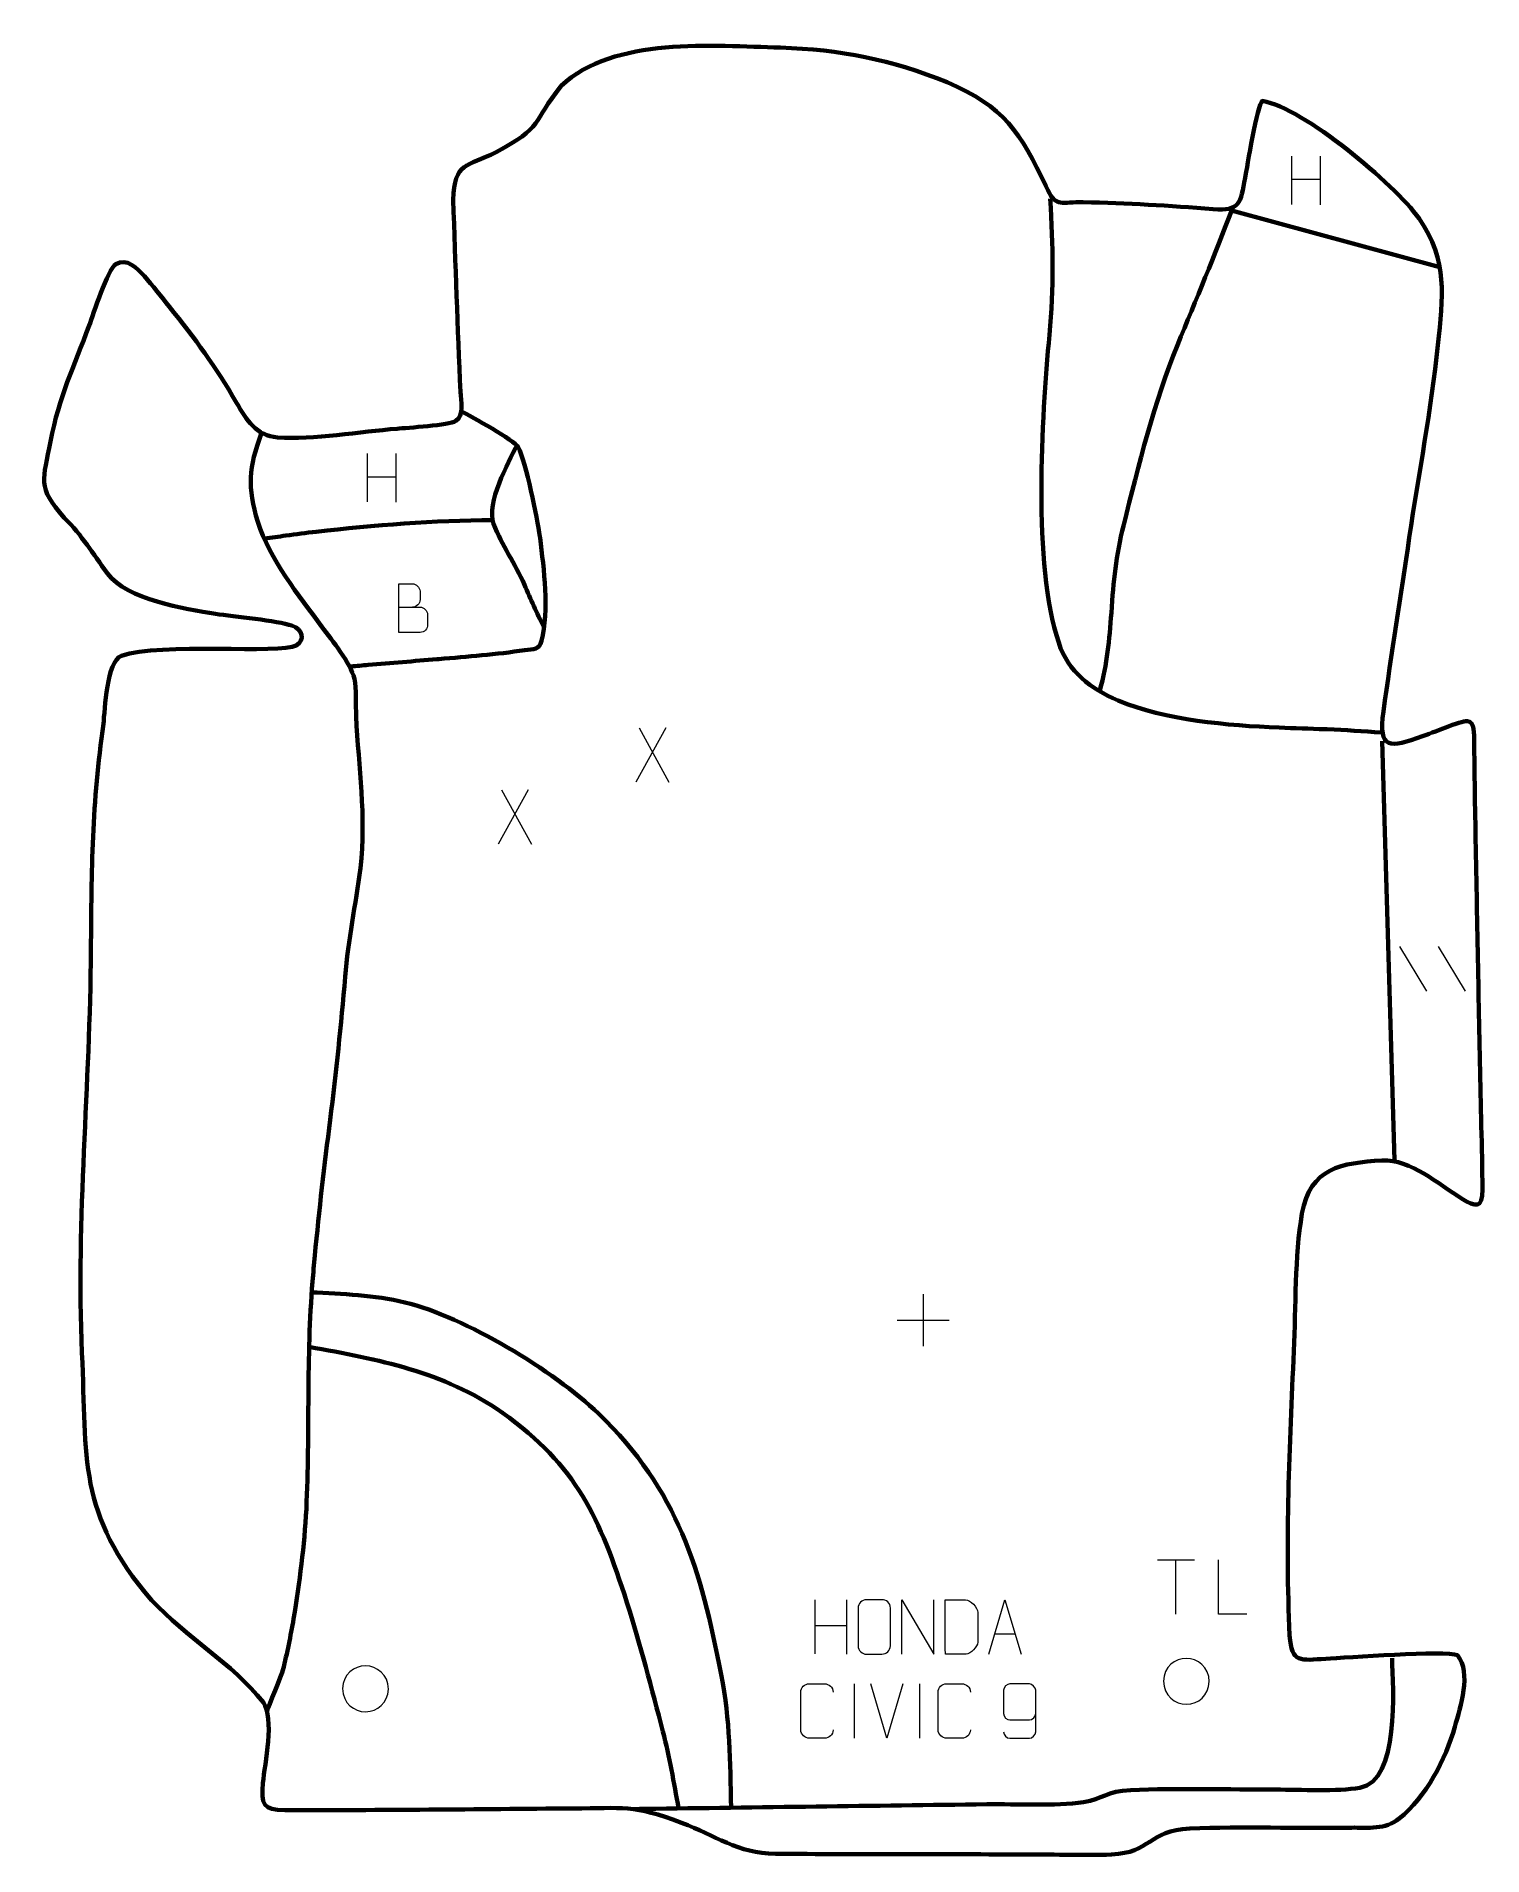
# Model space of a CAD drawing. Header units: millimetres. Extents: x -334 to 330, y -415 to 419.
import ezdxf

# ---------------------------------------------------------------- set-up
doc = ezdxf.new("R2010")
doc.units = ezdxf.units.MM
doc.header["$MEASUREMENT"] = 0
for name, color, linetype in [('layer 1', 7, 'Continuous'), ('layer 2', 7, 'Continuous'), ('layer 3', 7, 'Continuous')]:
    doc.layers.add(name, color=color, linetype=linetype)

msp = doc.modelspace()

# ---------------------------------------------------------------- linework, layer by layer
at = {"layer": 'layer 1', "color": 250, "lineweight": 9}
for points in [[(242.423, 364.4237), (242.423, 364.4237), (242.423, 342.231), (242.423, 342.231)], [(255.5387, 364.4237), (255.5387, 364.4237), (255.5387, 342.0734), (255.5387, 342.0734)], [(242.4405, 353.7813), (242.4405, 353.7813), (255.5387, 353.7813), (255.5387, 353.7813)], [(-181.7039, 227.8985), (-181.7039, 227.8985), (-181.7039, 205.7058), (-181.7039, 205.7058)], [(-168.5882, 227.8985), (-168.5882, 227.8985), (-168.5882, 205.5482), (-168.5882, 205.5482)], [(-181.6864, 217.2561), (-181.6864, 217.2561), (-168.5882, 217.2561), (-168.5882, 217.2561)], [(-44.7204, 102.0683), (-44.7204, 102.0683), (-58.461, 77.1725), (-58.461, 77.1725)], [(-57.0064, 102.0683), (-57.0064, 102.0683), (-43.2658, 77.1148), (-43.2658, 77.1148)], [(-107.8573, 73.6178), (-107.8573, 73.6178), (-121.5979, 48.722), (-121.5979, 48.722)], [(-120.1433, 73.6178), (-120.1433, 73.6178), (-106.4027, 48.6643), (-106.4027, 48.6643)], [(291.912, 1.7885), (291.912, 1.7885), (304.2763, -18.7558), (304.2763, -18.7558)], [(309.6419, 1.7885), (309.6419, 1.7885), (322.0062, -18.7558), (322.0062, -18.7558)], [(73.3577, -157.6462), (73.3577, -157.6462), (73.3577, -181.6241), (73.3577, -181.6241)], [(61.3688, -169.6352), (61.3688, -169.6352), (85.3467, -169.6352), (85.3467, -169.6352)], [(180.8238, -279.6169), (180.8238, -279.6169), (197.811, -279.6169), (197.811, -279.6169)], [(189.3176, -304.5469), (189.3176, -304.5469), (189.3176, -279.5934), (189.3176, -279.5934)], [(23.6051, -297.9041), (23.6051, -297.9041), (23.6051, -322.6816), (23.6051, -322.6816)], [(38.2484, -297.9041), (38.2484, -297.9041), (38.2484, -322.8576), (38.2484, -322.8576)], [(23.6051, -309.7864), (23.6051, -309.7864), (38.2484, -309.786), (38.2484, -309.786)], [(106.179, -313.6082), (106.179, -313.6082), (115.6747, -313.6082), (115.6747, -313.6082)], [(41.6394, -336.4571), (41.6394, -336.4571), (41.6394, -361.4312), (41.6394, -361.4312)], [(56.6393, -361.421), (56.6393, -361.421), (49.3175, -336.4674), (49.3175, -336.4674)], [(63.9612, -336.4674), (63.9612, -336.4674), (56.6394, -361.421), (56.6394, -361.421)], [(71.6394, -336.4571), (71.6394, -336.4571), (71.6394, -361.4312), (71.6394, -361.4312)]]:
    msp.add_open_spline(points, degree=3, dxfattribs=at)
for points, knots in [([(-167.3351, 157.4563), (-164.0761, 157.4567), (-160.8167, 157.4567), (-157.557, 157.4563), (-157.557, 157.4563), (-155.7877, 157.4408), (-154.0648, 155.8858), (-154.0648, 154.05), (-154.0648, 154.05), (-154.0651, 153.0392), (-154.0651, 150.3079), (-154.0648, 149.2968), (-154.0648, 149.2968), (-154.0489, 147.6327), (-155.4302, 145.8289), (-157.5096, 145.8441), (-157.5096, 145.8441), (-160.7696, 145.8444), (-164.0293, 145.8444), (-167.2886, 145.8441), (-167.2886, 145.8441), (-167.2886, 153.2945), (-167.2886, 160.7446), (-167.2886, 168.1944), (-167.2886, 168.1944), (-165.1625, 168.1944), (-163.0361, 168.1944), (-160.9096, 168.1944), (-160.9096, 168.1944), (-159.4041, 168.2102), (-157.5261, 166.499), (-157.5102, 164.7413), (-157.5102, 164.7413), (-157.5106, 162.8907), (-157.5106, 162.76), (-157.5102, 160.9091), (-157.5102, 160.9091), (-157.4948, 159.0585), (-159.1557, 157.4408), (-160.9561, 157.4563)], [0, 0, 0, 0, 0.09090909, 0.09090909, 0.09090909, 0.09090909, 0.18181818, 0.18181818, 0.18181818, 0.18181818, 0.27272727, 0.27272727, 0.27272727, 0.27272727, 0.36363636, 0.36363636, 0.36363636, 0.36363636, 0.45454545, 0.45454545, 0.45454545, 0.45454545, 0.54545455, 0.54545455, 0.54545455, 0.54545455, 0.63636364, 0.63636364, 0.63636364, 0.63636364, 0.72727273, 0.72727273, 0.72727273, 0.72727273, 0.81818182, 0.81818182, 0.81818182, 0.81818182, 1, 1, 1, 1]), ([(221.8134, -304.547), (221.8134, -304.547), (208.8643, -304.547), (208.8643, -304.547), (208.8643, -304.547), (208.8643, -304.547), (208.8643, -279.5934), (208.8643, -279.5934)], [0, 0, 0, 0, 0.33333333, 0.33333333, 0.33333333, 0.33333333, 1, 1, 1, 1]), ([(47.4072, -297.9044), (49.7329, -297.9044), (52.059, -297.9044), (54.3851, -297.9044), (54.3851, -297.9044), (56.3317, -297.8688), (58.3231, -299.3604), (58.3498, -301.798), (58.3498, -301.798), (58.3494, -307.5449), (58.3494, -313.2922), (58.3498, -319.0399), (58.3498, -319.0399), (58.21, -321.3633), (56.5328, -322.8429), (54.3851, -322.8537), (54.3851, -322.8537), (52.0532, -322.8533), (49.7213, -322.8533), (47.3898, -322.8537), (47.3898, -322.8537), (45.4648, -322.9591), (43.4927, -321.0746), (43.5039, -319.0573), (43.5039, -319.0573), (43.5042, -313.2872), (43.5042, -307.5175), (43.5039, -301.7482), (43.5039, -301.7482), (43.5081, -299.6101), (45.2548, -297.8909), (47.4072, -297.9044)], [0, 0, 0, 0, 0.11111111, 0.11111111, 0.11111111, 0.11111111, 0.22222222, 0.22222222, 0.22222222, 0.22222222, 0.33333333, 0.33333333, 0.33333333, 0.33333333, 0.44444444, 0.44444444, 0.44444444, 0.44444444, 0.55555556, 0.55555556, 0.55555556, 0.55555556, 0.66666667, 0.66666667, 0.66666667, 0.66666667, 0.77777778, 0.77777778, 0.77777778, 0.77777778, 1, 1, 1, 1]), ([(63.5994, -322.8576), (63.5994, -322.8576), (63.5994, -297.9041), (63.5994, -297.9041), (63.5994, -297.9041), (63.5994, -297.9041), (78.2542, -322.8576), (78.2542, -322.8576), (78.2542, -322.8576), (78.2542, -322.8576), (78.2542, -297.9041), (78.2542, -297.9041)], [0, 0, 0, 0, 0.25, 0.25, 0.25, 0.25, 0.5, 0.5, 0.5, 0.5, 1, 1, 1, 1]), ([(83.5345, -322.8295), (85.8663, -322.8291), (90.8165, -322.8531), (93.148, -322.8534), (93.148, -322.8534), (95.073, -322.9588), (98.3916, -319.4172), (98.3804, -317.3999), (98.3804, -317.3999), (98.38, -311.6298), (98.38, -309.4601), (98.3804, -303.6908), (98.3804, -303.6908), (98.3761, -301.5527), (95.0016, -297.8926), (92.8492, -297.9061), (92.8492, -297.9061), (90.5235, -297.9061), (85.7992, -297.9061), (83.4731, -297.9061), (83.4731, -297.9061), (83.4735, -303.653), (83.5348, -317.0822), (83.5345, -322.8295)], [0, 0, 0, 0, 0.14285714, 0.14285714, 0.14285714, 0.14285714, 0.28571429, 0.28571429, 0.28571429, 0.28571429, 0.42857143, 0.42857143, 0.42857143, 0.42857143, 0.57142857, 0.57142857, 0.57142857, 0.57142857, 0.71428571, 0.71428571, 0.71428571, 0.71428571, 1, 1, 1, 1]), ([(103.4564, -322.8576), (103.4564, -322.8576), (110.8274, -297.9041), (110.8274, -297.9041), (110.8274, -297.9041), (110.8274, -297.9041), (118.3973, -322.8576), (118.3973, -322.8576)], [0, 0, 0, 0, 0.33333333, 0.33333333, 0.33333333, 0.33333333, 1, 1, 1, 1]), ([(183.6277, -335.2559), (183.6984, -328.6155), (188.9724, -324.7695), (194.1277, -324.8665), (194.1277, -324.8665), (199.283, -324.7695), (204.557, -328.8329), (204.6277, -335.4733), (204.6277, -335.4733), (204.2575, -341.8026), (199.8156, -345.8333), (194.1277, -345.8627), (194.1277, -345.8627), (188.9724, -345.9597), (183.6984, -341.8963), (183.6277, -335.2559)], [0, 0, 0, 0, 0.2, 0.2, 0.2, 0.2, 0.4, 0.4, 0.4, 0.4, 0.6, 0.6, 0.6, 0.6, 1, 1, 1, 1]), ([(-193.0203, -338.6764), (-192.9496, -332.036), (-187.6756, -328.19), (-182.5203, -328.287), (-182.5203, -328.287), (-177.365, -328.19), (-172.091, -332.2534), (-172.0203, -338.8938), (-172.0203, -338.8938), (-172.3905, -345.2231), (-176.8324, -349.2538), (-182.5203, -349.2832), (-182.5203, -349.2832), (-187.6756, -349.3802), (-192.9496, -345.3168), (-193.0203, -338.6764)], [0, 0, 0, 0, 0.2, 0.2, 0.2, 0.2, 0.4, 0.4, 0.4, 0.4, 0.6, 0.6, 0.6, 0.6, 1, 1, 1, 1]), ([(32.0624, -357.6032), (31.9226, -359.9266), (30.2454, -361.4062), (28.0977, -361.417), (28.0977, -361.417), (25.7658, -361.4166), (23.4339, -361.4166), (21.1024, -361.417), (21.1024, -361.417), (19.1774, -361.5224), (17.2053, -359.6379), (17.2165, -357.6206), (17.2165, -357.6206), (17.2169, -351.8505), (17.2169, -346.0808), (17.2165, -340.3115), (17.2165, -340.3115), (17.2207, -338.1734), (18.9674, -336.4542), (21.1198, -336.4677), (21.1198, -336.4677), (23.4455, -336.4677), (25.7716, -336.4677), (28.0977, -336.4677), (28.0977, -336.4677), (30.0443, -336.4322), (32.0357, -337.9237), (32.0624, -340.3613)], [0, 0, 0, 0, 0.125, 0.125, 0.125, 0.125, 0.25, 0.25, 0.25, 0.25, 0.375, 0.375, 0.375, 0.375, 0.5, 0.5, 0.5, 0.5, 0.625, 0.625, 0.625, 0.625, 0.75, 0.75, 0.75, 0.75, 1, 1, 1, 1]), ([(95.0624, -357.6032), (94.9226, -359.9266), (93.2454, -361.4062), (91.0977, -361.417), (91.0977, -361.417), (88.7658, -361.4166), (86.4339, -361.4166), (84.1024, -361.417), (84.1024, -361.417), (82.1774, -361.5224), (80.2053, -359.6379), (80.2165, -357.6206), (80.2165, -357.6206), (80.2169, -351.8505), (80.2169, -346.0808), (80.2165, -340.3115), (80.2165, -340.3115), (80.2207, -338.1734), (81.9674, -336.4542), (84.1198, -336.4677), (84.1198, -336.4677), (86.4455, -336.4677), (88.7716, -336.4677), (91.0977, -336.4677), (91.0977, -336.4677), (93.0443, -336.4322), (95.0357, -337.9237), (95.0624, -340.3613)], [0, 0, 0, 0, 0.125, 0.125, 0.125, 0.125, 0.25, 0.25, 0.25, 0.25, 0.375, 0.375, 0.375, 0.375, 0.5, 0.5, 0.5, 0.5, 0.625, 0.625, 0.625, 0.625, 0.75, 0.75, 0.75, 0.75, 1, 1, 1, 1]), ([(110.2094, -358.4849), (110.2335, -359.8244), (111.5897, -361.4777), (113.1616, -361.4433), (113.1616, -361.4433), (116.1464, -361.443), (119.1316, -361.443), (122.117, -361.4433), (122.117, -361.4433), (123.3361, -361.4583), (125.0643, -360.0207), (125.0693, -358.4849), (125.0693, -358.4849), (125.069, -352.1245), (125.069, -345.7637), (125.0693, -339.4029), (125.0693, -339.4029), (125.0646, -338.24), (123.3361, -336.4689), (122.117, -336.4445), (122.117, -336.4445), (119.1316, -336.4448), (116.1464, -336.4448), (113.1616, -336.4445), (113.1616, -336.4445), (111.8835, -336.4883), (110.2138, -338.1028), (110.2094, -339.4029), (110.2094, -339.4029), (110.2094, -342.9863), (110.2094, -346.5693), (110.2094, -350.1521), (110.2094, -350.1521), (110.2479, -351.6303), (111.8306, -353.0632), (113.1616, -353.0611), (113.1616, -353.0611), (116.1464, -353.0614), (119.1316, -353.0614), (122.117, -353.0611), (122.117, -353.0611), (123.4465, -353.0661), (125.0895, -351.5589), (125.0478, -350.1303)], [0, 0, 0, 0, 0.08333333, 0.08333333, 0.08333333, 0.08333333, 0.16666667, 0.16666667, 0.16666667, 0.16666667, 0.25, 0.25, 0.25, 0.25, 0.33333333, 0.33333333, 0.33333333, 0.33333333, 0.41666667, 0.41666667, 0.41666667, 0.41666667, 0.5, 0.5, 0.5, 0.5, 0.58333333, 0.58333333, 0.58333333, 0.58333333, 0.66666667, 0.66666667, 0.66666667, 0.66666667, 0.75, 0.75, 0.75, 0.75, 0.83333333, 0.83333333, 0.83333333, 0.83333333, 1, 1, 1, 1])]:
    msp.add_open_spline(points, degree=3, knots=knots, dxfattribs=at)
at = {"layer": 'layer 2', "color": 142, "lineweight": 200}
for points, knots in [([(131.639, 344.8366), (132.9737, 322.4737), (133.3938, 304.7896), (131.3068, 282.3588), (131.3068, 282.3588), (127.7562, 244.0099), (123.6416, 177.0929), (135.5419, 141.1671), (135.5419, 141.1671), (140.0389, 127.5914), (150.1587, 120.0821), (162.7792, 114.6063), (162.7792, 114.6063), (184.4726, 105.5547), (213.257, 103.1623), (236.6391, 102.1994), (236.6391, 102.1994), (243.6874, 101.9092), (250.739, 101.7058), (257.7886, 101.4494), (257.7886, 101.4494), (257.7886, 101.4494), (258.7981, 101.4127), (258.7981, 101.4127), (258.7981, 101.4127), (267.0583, 101.1014), (275.2862, 100.5614), (283.5251, 99.9037)], [0, 0, 0, 0, 0.125, 0.125, 0.125, 0.125, 0.25, 0.25, 0.25, 0.25, 0.375, 0.375, 0.375, 0.375, 0.5, 0.5, 0.5, 0.5, 0.625, 0.625, 0.625, 0.625, 0.75, 0.75, 0.75, 0.75, 1, 1, 1, 1]), ([(215.0752, 340.079), (207.1182, 318.9164), (198.6621, 298.5578), (190.0567, 277.6876), (190.0567, 277.6876), (179.5189, 251.9639), (172.0748, 222.2908), (165.3847, 195.234), (165.3847, 195.234), (161.6869, 180.2786), (160.7678, 170.0448), (159.704, 154.8121), (159.704, 154.8121), (158.8312, 142.3141), (157.8461, 131.5123), (154.4013, 119.3565)], [0, 0, 0, 0, 0.2, 0.2, 0.2, 0.2, 0.4, 0.4, 0.4, 0.4, 0.6, 0.6, 0.6, 0.6, 1, 1, 1, 1]), ([(-138.5937, 247.3935), (-134.194, 244.8745), (-113.9811, 233.9869), (-112.4117, 230.8436), (-112.4117, 230.8436), (-108.9568, 223.9238), (-103.6508, 198.3441), (-102.5142, 189.8655), (-102.5142, 189.8655), (-102.5142, 189.8655), (-102.4349, 189.2741), (-102.4349, 189.2741), (-102.4349, 189.2741), (-100.5997, 174.7908), (-98.2992, 156.1791), (-101.6952, 141.9601), (-101.6952, 141.9601), (-102.7808, 137.6545), (-105.3575, 138.3849), (-109.4501, 137.7499), (-109.4501, 137.7499), (-122.5249, 135.7209), (-135.6694, 134.7761), (-148.8405, 133.6533), (-148.8405, 133.6533), (-148.8405, 133.6533), (-149.7849, 133.5724), (-149.7849, 133.5724), (-149.7849, 133.5724), (-160.2768, 132.6688), (-170.7865, 131.8873), (-181.272, 130.9646), (-181.272, 130.9646), (-183.9331, 130.7247), (-186.5941, 130.4847), (-189.2551, 130.2451)], [0, 0, 0, 0, 0.1, 0.1, 0.1, 0.1, 0.2, 0.2, 0.2, 0.2, 0.3, 0.3, 0.3, 0.3, 0.4, 0.4, 0.4, 0.4, 0.5, 0.5, 0.5, 0.5, 0.6, 0.6, 0.6, 0.6, 0.7, 0.7, 0.7, 0.7, 0.8, 0.8, 0.8, 0.8, 1, 1, 1, 1]), ([(-230.3604, 236.9537), (-236.0649, 221.6523), (-236.8902, 212.4116), (-231.9352, 196.58), (-231.9352, 196.58), (-226.6599, 179.7252), (-213.01, 162.6692), (-202.5296, 148.408), (-202.5296, 148.408), (-197.8736, 142.0724), (-189.3141, 131.9025), (-187.6523, 124.6451), (-187.6523, 124.6451), (-186.5961, 120.0323), (-187.0382, 112.4145), (-186.8372, 107.4257), (-186.8372, 107.4257), (-185.7061, 83.407), (-182.1016, 62.0902), (-184.8368, 37.7528), (-184.8368, 37.7528), (-187.1274, 20.7834), (-190.4088, 5.0235), (-191.8595, -12.2135), (-191.8595, -12.2135), (-193.7304, -34.4103), (-195.9671, -55.6369), (-198.7505, -77.7372), (-198.7505, -77.7372), (-201.3633, -98.4831), (-203.8221, -119.2227), (-205.782, -140.0422), (-205.782, -140.0422), (-206.1495, -144.0083), (-206.4992, -147.9749), (-206.8347, -151.9438), (-206.8347, -151.9438), (-209.716, -186.7665), (-208.0313, -221.3061), (-209.6778, -256.1964), (-209.6778, -256.1964), (-210.5737, -273.2567), (-212.7329, -289.808), (-215.5374, -306.6448), (-215.5374, -306.6448), (-216.8853, -314.5739), (-218.4652, -322.3475), (-220.4164, -330.1512), (-220.4164, -330.1512), (-220.8123, -331.7347), (-227.2918, -347.47), (-227.6965, -349.0513)], [0, 0, 0, 0, 0.07142857, 0.07142857, 0.07142857, 0.07142857, 0.14285714, 0.14285714, 0.14285714, 0.14285714, 0.21428571, 0.21428571, 0.21428571, 0.21428571, 0.28571429, 0.28571429, 0.28571429, 0.28571429, 0.35714286, 0.35714286, 0.35714286, 0.35714286, 0.42857143, 0.42857143, 0.42857143, 0.42857143, 0.5, 0.5, 0.5, 0.5, 0.57142857, 0.57142857, 0.57142857, 0.57142857, 0.64285714, 0.64285714, 0.64285714, 0.64285714, 0.71428571, 0.71428571, 0.71428571, 0.71428571, 0.78571429, 0.78571429, 0.78571429, 0.78571429, 0.85714286, 0.85714286, 0.85714286, 0.85714286, 1, 1, 1, 1]), ([(-112.8529, 232.1514), (-117.1866, 223.0988), (-127.2308, 205.5449), (-123.7411, 195.6306), (-123.7411, 195.6306), (-119.901, 186.0115), (-113.8967, 177.3489), (-109.5831, 167.6528), (-109.5831, 167.6528), (-106.6987, 161.1694), (-103.9846, 154.8212), (-100.7394, 148.4913)], [0, 0, 0, 0, 0.25, 0.25, 0.25, 0.25, 0.5, 0.5, 0.5, 0.5, 1, 1, 1, 1]), ([(-124.2243, 197.3058), (-150.7072, 197.349), (-178.8032, 195.0506), (-205.1362, 192.0448), (-205.1362, 192.0448), (-209.7785, 191.515), (-214.4024, 190.9306), (-219.0307, 190.2902), (-219.0307, 190.2902), (-222.3062, 189.8248), (-225.5789, 189.3626), (-228.8587, 188.9268)], [0, 0, 0, 0, 0.25, 0.25, 0.25, 0.25, 0.5, 0.5, 0.5, 0.5, 1, 1, 1, 1]), ([(-14.7403, -393.3224), (-15.2407, -371.7345), (-15.1657, -353.6341), (-19.3199, -332.1663), (-19.3199, -332.1663), (-28.7596, -283.6743), (-39.0003, -248.0382), (-75.594, -212.4619), (-75.594, -212.4619), (-96.16, -192.8315), (-136.7906, -168.2182), (-164.4407, -161.525), (-164.4407, -161.525), (-178.5364, -158.1129), (-193.0399, -157.5536), (-207.4682, -156.9101)], [0, 0, 0, 0, 0.2, 0.2, 0.2, 0.2, 0.4, 0.4, 0.4, 0.4, 0.6, 0.6, 0.6, 0.6, 1, 1, 1, 1]), ([(-208.5169, -181.8846), (-176.1575, -187.7924), (-147.3852, -193.0243), (-119.6128, -212.1004), (-119.6128, -212.1004), (-85.5952, -236.5616), (-75.0231, -260.3201), (-62.5925, -299.1609), (-62.5925, -299.1609), (-56.4489, -318.3572), (-51.1865, -338.8028), (-46.0691, -358.3466), (-46.0691, -358.3466), (-43.0112, -370.0255), (-41.0031, -381.7816), (-38.8918, -393.6503)], [0, 0, 0, 0, 0.2, 0.2, 0.2, 0.2, 0.4, 0.4, 0.4, 0.4, 0.6, 0.6, 0.6, 0.6, 1, 1, 1, 1]), ([(288.503, -324.7625), (288.9241, -338.5893), (292.1792, -380.9533), (273.6532, -384.1949), (273.6532, -384.1949), (263.7686, -385.9245), (245.9754, -385.0167), (235.2454, -385.0161), (235.2454, -385.0161), (213.3496, -384.9999), (190.377, -384.2606), (168.6045, -385.2367), (168.6045, -385.2367), (157.5873, -385.7306), (155.6534, -389.3295), (146.9315, -390.7241), (146.9315, -390.7241), (133.8881, -392.6737), (116.3388, -391.5481), (102.6172, -391.7276), (102.6172, -391.7276), (50.3454, -392.4114), (-1.926, -393.1483), (-54.1974, -393.8581), (-54.1974, -393.8581), (-55.8619, -393.8807), (-57.5265, -393.9032), (-59.191, -393.9259)], [0, 0, 0, 0, 0.125, 0.125, 0.125, 0.125, 0.25, 0.25, 0.25, 0.25, 0.375, 0.375, 0.375, 0.375, 0.5, 0.5, 0.5, 0.5, 0.625, 0.625, 0.625, 0.625, 0.75, 0.75, 0.75, 0.75, 1, 1, 1, 1])]:
    msp.add_open_spline(points, degree=3, knots=knots, dxfattribs=at)
for points in [[(214.8148, 339.3837), (214.8148, 339.3837), (310.3674, 313.3831), (310.3674, 313.3831)], [(284.0076, 96.0284), (284.0076, 96.0284), (289.6519, -96.2627), (289.6519, -96.2627)]]:
    msp.add_open_spline(points, degree=3, dxfattribs=at)
at = {"layer": 'layer 3', "color": 242, "lineweight": 200}
msp.add_open_spline([(146.7647, 343.2295), (167.0122, 342.7619), (186.2414, 341.7228), (206.4184, 339.9713), (206.4184, 339.9713), (218.7908, 339.0944), (218.9028, 342.8795), (221.1251, 354.3514), (221.1251, 354.3514), (221.9776, 359.0969), (226.5927, 388.2724), (229.0473, 389.6719), (229.0473, 389.6719), (248.1322, 386.5174), (289.2407, 351.7508), (300.9336, 335.8058), (300.9336, 335.8058), (314.3388, 316.0419), (311.8342, 300.023), (309.5488, 277.596), (309.5488, 277.596), (306.567, 248.3348), (300.6905, 218.5938), (296.4242, 189.3638), (296.4242, 189.3638), (292.5356, 162.7987), (288.224, 136.1658), (284.5557, 109.5935), (284.5557, 109.5935), (282.0873, 91.7134), (287.5075, 93.0128), (302.5118, 98.1998), (302.5118, 98.1998), (306.4258, 99.5528), (320.0586, 105.3828), (322.9864, 105.2259), (322.9864, 105.2259), (326.6091, 105.0316), (326.0813, 98.7417), (326.1506, 95.9534), (326.1506, 95.9534), (326.4036, 85.764), (326.3951, 75.3917), (326.5897, 65.1571), (326.5897, 65.1571), (327.3289, 26.2921), (328.0678, -12.5729), (328.8068, -51.4378), (328.8068, -51.4378), (329.179, -70.8343), (329.8322, -90.4051), (329.9979, -109.7779), (329.9979, -109.7779), (330.0722, -118.4605), (327.0797, -117.7481), (320.3725, -113.8282), (320.3725, -113.8282), (309.5659, -107.1545), (297.2253, -95.8656), (283.8592, -96.3419), (283.8592, -96.3419), (265.3153, -97.5631), (250.9485, -99.7089), (247.1751, -120.7583), (247.1751, -120.7583), (243.7852, -140.7775), (244.4229, -163.3332), (243.4583, -183.8122), (243.4583, -183.8122), (241.4231, -227.2387), (239.4682, -270.8385), (241.5212, -314.3008), (241.5212, -314.3008), (242.3507, -327.3182), (246.4348, -325.5819), (258.1124, -324.9965), (258.1124, -324.9965), (267.1759, -324.5087), (313.3099, -321.0543), (318.5972, -323.3666), (318.5972, -323.3666), (325.0206, -331.6925), (319.9096, -346.979), (317.3418, -356.1844), (317.3418, -356.1844), (313.1678, -371.1487), (304.0516, -388.4327), (291.8283, -398.3158), (291.8283, -398.3158), (285.386, -403.5249), (277.567, -402.3657), (269.8296, -402.4793), (269.8296, -402.4793), (245.2106, -402.7982), (220.2639, -401.9584), (195.7183, -402.8599), (195.7183, -402.8599), (176.5462, -403.8937), (177.8952, -414.0238), (159.7474, -414.7802), (159.7474, -414.7802), (147.4149, -415.2942), (134.0339, -414.7481), (121.5547, -414.7289), (121.5547, -414.7289), (82.9492, -414.6652), (44.2217, -414.7279), (5.6288, -414.4601), (5.6288, -414.4601), (-11.8254, -414.3389), (-21.9467, -406.051), (-37.499, -400.186), (-37.499, -400.186), (-59.7446, -391.8602), (-64.234, -393.5339), (-87.3718, -393.6717), (-87.3718, -393.6717), (-131.335, -393.934), (-175.5733, -394.5986), (-219.5075, -394.3691), (-219.5075, -394.3691), (-229.5555, -394.3167), (-230.4648, -391.8098), (-229.6142, -381.9526), (-229.6142, -381.9526), (-228.7036, -373.1048), (-224.2282, -352.2161), (-229.4008, -345.0601), (-229.4008, -345.0601), (-244.0573, -326.7854), (-264.5411, -315.2542), (-280.7752, -298.0657), (-280.7752, -298.0657), (-314.8504, -258.1382), (-310.4144, -233.3868), (-312.6402, -184.651), (-312.6402, -184.651), (-315.3811, -123.2939), (-308.8835, -61.2281), (-308.5062, 0.346), (-308.5062, 0.346), (-308.3442, 36.1812), (-307.9054, 68.2478), (-302.8002, 103.9172), (-302.8002, 103.9172), (-302.1054, 110.525), (-301.2843, 132.5048), (-294.5644, 135.1506), (-294.5644, 135.1506), (-276.9881, 141.3218), (-221.1961, 135.8717), (-214.4124, 139.8387), (-214.4124, 139.8387), (-210.0458, 142.3923), (-211.4518, 147.2802), (-216.3025, 148.9882), (-216.3025, 148.9882), (-222.9634, 151.3336), (-243.0273, 153.1047), (-251.3084, 154.3933), (-251.3084, 154.3933), (-265.6086, 156.6724), (-291.9321, 160.8726), (-300.9845, 172.9429), (-300.9845, 172.9429), (-307.8302, 182.3296), (-312.3617, 190.0601), (-320.7648, 198.4872), (-320.7648, 198.4872), (-333.5496, 212.5201), (-330.341, 216.0154), (-327.0962, 233.5217), (-327.0962, 233.5217), (-323.0248, 253.9802), (-316.4539, 267.5763), (-309.3533, 286.6063), (-309.3533, 286.6063), (-307.3456, 291.9867), (-300.9371, 312.1354), (-297.1659, 314.8417), (-297.1659, 314.8417), (-292.0344, 317.8555), (-287.2253, 312.899), (-283.9381, 309.2405), (-283.9381, 309.2405), (-280.307, 305.199), (-276.0792, 299.7502), (-272.6278, 295.4309), (-272.6278, 295.4309), (-260.6169, 280.4469), (-251.3537, 267.9251), (-241.7024, 251.2144), (-241.7024, 251.2144), (-237.1209, 243.282), (-232.7607, 236.23), (-222.8409, 235.2793), (-222.8409, 235.2793), (-206.6571, 234.3031), (-184.736, 237.9269), (-168.0139, 239.3231), (-168.0139, 239.3231), (-163.5481, 239.6959), (-143.9772, 240.9793), (-141.0502, 242.8649), (-141.0502, 242.8649), (-137.1593, 245.3712), (-138.731, 252.0625), (-138.9272, 256.2501), (-138.9272, 256.2501), (-140.2671, 285.5887), (-141.248, 315.0333), (-142.2983, 344.3901), (-142.2983, 344.3901), (-141.6908, 361.8059), (-136.1964, 359.2801), (-122.5755, 366.2245), (-122.5755, 366.2245), (-100.8677, 377.7323), (-106.2622, 379.6078), (-92.7132, 396.5786), (-92.7132, 396.5786), (-68.717, 419.3044), (-22.8639, 414.9083), (7.826, 414.1868), (7.826, 414.1868), (35.0242, 413.2588), (59.0949, 408.5573), (84.3427, 398.2819), (84.3427, 398.2819), (110.2467, 387.2608), (118.2614, 375.0931), (129.7392, 350.3718), (129.7392, 350.3718), (134.0945, 340.9915), (135.7281, 343.1662), (145.3182, 343.2372), (145.3182, 343.2372), (145.3182, 343.2372), (146.7647, 343.2295), (146.7647, 343.2295)], degree=3, knots=[0, 0, 0, 0, 0.01639344, 0.01639344, 0.01639344, 0.01639344, 0.03278689, 0.03278689, 0.03278689, 0.03278689, 0.04918033, 0.04918033, 0.04918033, 0.04918033, 0.06557377, 0.06557377, 0.06557377, 0.06557377, 0.08196721, 0.08196721, 0.08196721, 0.08196721, 0.09836066, 0.09836066, 0.09836066, 0.09836066, 0.1147541, 0.1147541, 0.1147541, 0.1147541, 0.13114754, 0.13114754, 0.13114754, 0.13114754, 0.14754098, 0.14754098, 0.14754098, 0.14754098, 0.16393443, 0.16393443, 0.16393443, 0.16393443, 0.18032787, 0.18032787, 0.18032787, 0.18032787, 0.19672131, 0.19672131, 0.19672131, 0.19672131, 0.21311475, 0.21311475, 0.21311475, 0.21311475, 0.2295082, 0.2295082, 0.2295082, 0.2295082, 0.24590164, 0.24590164, 0.24590164, 0.24590164, 0.26229508, 0.26229508, 0.26229508, 0.26229508, 0.27868852, 0.27868852, 0.27868852, 0.27868852, 0.29508197, 0.29508197, 0.29508197, 0.29508197, 0.31147541, 0.31147541, 0.31147541, 0.31147541, 0.32786885, 0.32786885, 0.32786885, 0.32786885, 0.3442623, 0.3442623, 0.3442623, 0.3442623, 0.36065574, 0.36065574, 0.36065574, 0.36065574, 0.37704918, 0.37704918, 0.37704918, 0.37704918, 0.39344262, 0.39344262, 0.39344262, 0.39344262, 0.40983607, 0.40983607, 0.40983607, 0.40983607, 0.42622951, 0.42622951, 0.42622951, 0.42622951, 0.44262295, 0.44262295, 0.44262295, 0.44262295, 0.45901639, 0.45901639, 0.45901639, 0.45901639, 0.47540984, 0.47540984, 0.47540984, 0.47540984, 0.49180328, 0.49180328, 0.49180328, 0.49180328, 0.50819672, 0.50819672, 0.50819672, 0.50819672, 0.52459016, 0.52459016, 0.52459016, 0.52459016, 0.54098361, 0.54098361, 0.54098361, 0.54098361, 0.55737705, 0.55737705, 0.55737705, 0.55737705, 0.57377049, 0.57377049, 0.57377049, 0.57377049, 0.59016393, 0.59016393, 0.59016393, 0.59016393, 0.60655738, 0.60655738, 0.60655738, 0.60655738, 0.62295082, 0.62295082, 0.62295082, 0.62295082, 0.63934426, 0.63934426, 0.63934426, 0.63934426, 0.6557377, 0.6557377, 0.6557377, 0.6557377, 0.67213115, 0.67213115, 0.67213115, 0.67213115, 0.68852459, 0.68852459, 0.68852459, 0.68852459, 0.70491803, 0.70491803, 0.70491803, 0.70491803, 0.72131148, 0.72131148, 0.72131148, 0.72131148, 0.73770492, 0.73770492, 0.73770492, 0.73770492, 0.75409836, 0.75409836, 0.75409836, 0.75409836, 0.7704918, 0.7704918, 0.7704918, 0.7704918, 0.78688525, 0.78688525, 0.78688525, 0.78688525, 0.80327869, 0.80327869, 0.80327869, 0.80327869, 0.81967213, 0.81967213, 0.81967213, 0.81967213, 0.83606557, 0.83606557, 0.83606557, 0.83606557, 0.85245902, 0.85245902, 0.85245902, 0.85245902, 0.86885246, 0.86885246, 0.86885246, 0.86885246, 0.8852459, 0.8852459, 0.8852459, 0.8852459, 0.90163934, 0.90163934, 0.90163934, 0.90163934, 0.91803279, 0.91803279, 0.91803279, 0.91803279, 0.93442623, 0.93442623, 0.93442623, 0.93442623, 0.95081967, 0.95081967, 0.95081967, 0.95081967, 0.96721311, 0.96721311, 0.96721311, 0.96721311, 1, 1, 1, 1], dxfattribs=at)

doc.saveas('drawing.dxf')
